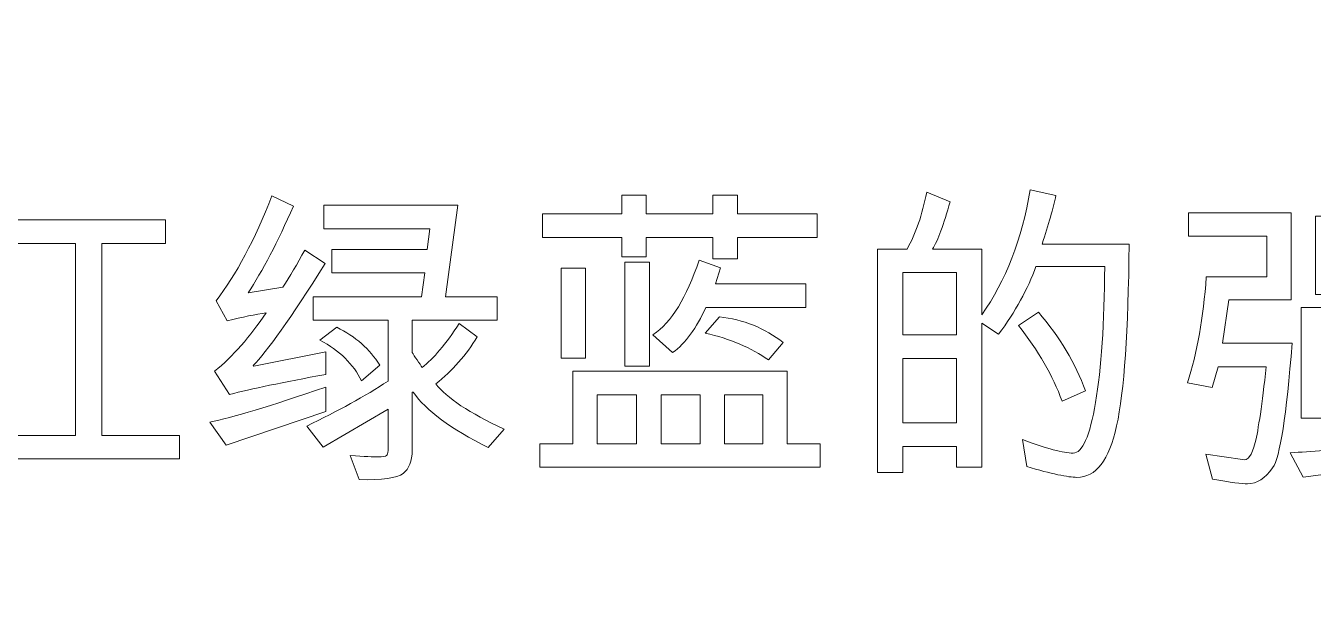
# Model space of a CAD drawing. Header units: millimetres. Extents: x 323 to 983, y 59 to 560.
# Drawn here: x 509.9 to 534.86, y 99.58 to 110.88 of the extents above; entities that cross this region are included whole.
import ezdxf

# ---------------------------------------------------------------- set-up
doc = ezdxf.new("R2010")
doc.units = ezdxf.units.MM
doc.header["$MEASUREMENT"] = 0
doc.layers.add('layer 1', color=7, linetype='Continuous')

msp = doc.modelspace()

# ---------------------------------------------------------------- linework, layer by layer
at = {"layer": 'layer 1', "color": 142, "lineweight": 9}
msp.add_open_spline([(332.7743, 558.5647), (332.7743, 558.5647), (612.7743, 558.5647), (612.7743, 558.5647), (612.7743, 558.5647), (615.4248, 558.5664), (617.9674, 557.5151), (619.8428, 555.6421), (619.8428, 555.6421), (621.7182, 553.7691), (622.7727, 551.2152), (622.7743, 548.5647), (622.7743, 548.5647), (622.7743, 548.5647), (622.7743, 68.5647), (622.7743, 68.5647), (622.7743, 68.5647), (622.776, 65.9143), (621.7247, 63.3717), (619.8517, 61.4963), (619.8517, 61.4963), (617.9787, 59.6209), (615.4248, 58.5664), (612.7743, 58.5647), (612.7743, 58.5647), (612.7743, 58.5647), (332.7743, 58.5647), (332.7743, 58.5647), (332.7743, 58.5647), (330.1239, 58.5631), (327.5813, 59.6144), (325.7059, 61.4873), (325.7059, 61.4873), (323.8305, 63.3603), (322.776, 65.9143), (322.7743, 68.5647), (322.7743, 68.5647), (322.7743, 68.5647), (322.7743, 548.5647), (322.7743, 548.5647), (322.7743, 548.5647), (322.7727, 551.2152), (323.824, 553.7578), (325.6969, 555.6332), (325.6969, 555.6332), (327.5699, 557.5086), (330.1239, 558.5631), (332.7743, 558.5647)], degree=3, knots=[0, 0, 0, 0, 0.0833333, 0.0833333, 0.0833333, 0.0833333, 0.1666667, 0.1666667, 0.1666667, 0.1666667, 0.25, 0.25, 0.25, 0.25, 0.3333333, 0.3333333, 0.3333333, 0.3333333, 0.4166667, 0.4166667, 0.4166667, 0.4166667, 0.5, 0.5, 0.5, 0.5, 0.5833333, 0.5833333, 0.5833333, 0.5833333, 0.6666667, 0.6666667, 0.6666667, 0.6666667, 0.75, 0.75, 0.75, 0.75, 0.8333333, 0.8333333, 0.8333333, 0.8333333, 0.9166667, 0.9166667, 0.9166667, 0.9166667, 1, 1, 1, 1], dxfattribs=at)
at = {"layer": 'layer 1', "lineweight": 9}
for points, knots in [([(383.238, 160.7919), (383.238, 160.7919), (593.3409, 160.7919), (593.3409, 160.7919), (593.3409, 160.7919), (595.9914, 160.7935), (598.534, 159.7422), (600.4094, 157.8693), (600.4094, 157.8693), (602.2847, 155.9963), (603.3393, 153.4423), (603.3409, 150.7919), (603.3409, 150.7919), (603.3409, 150.7919), (603.3409, 78.6181), (603.3409, 78.6181), (603.3409, 78.6181), (603.3426, 75.9676), (602.2913, 73.425), (600.4183, 71.5496), (600.4183, 71.5496), (598.5453, 69.6743), (595.9914, 68.6198), (593.3409, 68.6181), (593.3409, 68.6181), (593.3409, 68.6181), (356.6204, 68.6181), (356.6204, 68.6181), (356.6204, 68.6181), (353.9699, 68.6164), (351.4273, 69.6677), (349.552, 71.5407), (349.552, 71.5407), (347.6766, 73.4137), (346.6221, 75.9676), (346.6204, 78.6181), (346.6204, 78.6181), (346.6204, 78.6181), (346.6204, 150.7919), (346.6204, 150.7919), (346.6204, 150.7919), (346.6188, 153.4423), (347.67, 155.9849), (349.543, 157.8603), (349.543, 157.8603), (351.416, 159.7357), (353.9699, 160.7902), (356.6204, 160.7919), (356.6204, 160.7919), (356.6204, 160.7919), (383.238, 160.7919), (383.238, 160.7919)], [0, 0, 0, 0, 0.0769231, 0.0769231, 0.0769231, 0.0769231, 0.1538462, 0.1538462, 0.1538462, 0.1538462, 0.2307692, 0.2307692, 0.2307692, 0.2307692, 0.3076923, 0.3076923, 0.3076923, 0.3076923, 0.3846154, 0.3846154, 0.3846154, 0.3846154, 0.4615385, 0.4615385, 0.4615385, 0.4615385, 0.5384615, 0.5384615, 0.5384615, 0.5384615, 0.6153846, 0.6153846, 0.6153846, 0.6153846, 0.6923077, 0.6923077, 0.6923077, 0.6923077, 0.7692308, 0.7692308, 0.7692308, 0.7692308, 0.8461538, 0.8461538, 0.8461538, 0.8461538, 0.9230769, 0.9230769, 0.9230769, 0.9230769, 1, 1, 1, 1]), ([(515.7206, 104.1181), (514.8883, 103.965), (514.2665, 103.8358), (513.8561, 103.7306), (513.8561, 103.7306), (513.8561, 103.7306), (513.5633, 104.1785), (513.5633, 104.1785), (513.5633, 104.1785), (513.9165, 104.4702), (514.2508, 104.8473), (514.5633, 105.3108), (514.5633, 105.3108), (514.3561, 105.2827), (514.104, 105.2306), (513.8071, 105.1556), (513.8071, 105.1556), (513.8071, 105.1556), (513.5936, 105.5431), (513.5936, 105.5431), (513.5936, 105.5431), (513.9821, 106.0514), (514.3436, 106.7306), (514.6769, 107.5785), (514.6769, 107.5785), (514.6769, 107.5785), (515.0946, 107.3806), (515.0946, 107.3806), (515.0946, 107.3806), (514.7852, 106.6806), (514.4915, 106.1202), (514.2133, 105.6983), (514.2133, 105.6983), (514.2133, 105.6983), (514.8873, 105.8118), (514.8873, 105.8118), (514.8873, 105.8118), (515.0217, 106.015), (515.1644, 106.2545), (515.3144, 106.5285), (515.3144, 106.5285), (515.3144, 106.5285), (515.7081, 106.266), (515.7081, 106.266), (515.7081, 106.266), (515.0394, 105.2066), (514.5738, 104.5483), (514.3133, 104.292), (514.3133, 104.292), (514.3133, 104.292), (514.3258, 104.2795), (514.3258, 104.2795), (514.3258, 104.2795), (514.3258, 104.2795), (515.7206, 104.5545), (515.7206, 104.5545), (515.7206, 104.5545), (515.7206, 104.5545), (515.7206, 104.1181), (515.7206, 104.1181)], [0, 0, 0, 0, 0.0666667, 0.0666667, 0.0666667, 0.0666667, 0.1333333, 0.1333333, 0.1333333, 0.1333333, 0.2, 0.2, 0.2, 0.2, 0.2666667, 0.2666667, 0.2666667, 0.2666667, 0.3333333, 0.3333333, 0.3333333, 0.3333333, 0.4, 0.4, 0.4, 0.4, 0.4666667, 0.4666667, 0.4666667, 0.4666667, 0.5333333, 0.5333333, 0.5333333, 0.5333333, 0.6, 0.6, 0.6, 0.6, 0.6666667, 0.6666667, 0.6666667, 0.6666667, 0.7333333, 0.7333333, 0.7333333, 0.7333333, 0.8, 0.8, 0.8, 0.8, 0.8666667, 0.8666667, 0.8666667, 0.8666667, 0.9333333, 0.9333333, 0.9333333, 0.9333333, 1, 1, 1, 1]), ([(525.2446, 106.7733), (525.2446, 106.7733), (523.7008, 106.7733), (523.7008, 106.7733), (523.7008, 106.7733), (523.7008, 106.7733), (523.7008, 106.3608), (523.7008, 106.3608), (523.7008, 106.3608), (523.7008, 106.3608), (523.2248, 106.3608), (523.2248, 106.3608), (523.2248, 106.3608), (523.2248, 106.3608), (523.2248, 106.7733), (523.2248, 106.7733), (523.2248, 106.7733), (523.2248, 106.7733), (521.9311, 106.7733), (521.9311, 106.7733), (521.9311, 106.7733), (521.9311, 106.7733), (521.9311, 106.3973), (521.9311, 106.3973), (521.9311, 106.3973), (521.9311, 106.3973), (521.4581, 106.3973), (521.4581, 106.3973), (521.4581, 106.3973), (521.4581, 106.3973), (521.4581, 106.7733), (521.4581, 106.7733), (521.4581, 106.7733), (521.4581, 106.7733), (519.9196, 106.7733), (519.9196, 106.7733), (519.9196, 106.7733), (519.9196, 106.7733), (519.9196, 107.2306), (519.9196, 107.2306), (519.9196, 107.2306), (519.9196, 107.2306), (521.4581, 107.2306), (521.4581, 107.2306), (521.4581, 107.2306), (521.4581, 107.2306), (521.4581, 107.591), (521.4581, 107.591), (521.4581, 107.591), (521.4581, 107.591), (521.9311, 107.591), (521.9311, 107.591), (521.9311, 107.591), (521.9311, 107.591), (521.9311, 107.2306), (521.9311, 107.2306), (521.9311, 107.2306), (521.9311, 107.2306), (523.2248, 107.2306), (523.2248, 107.2306), (523.2248, 107.2306), (523.2248, 107.2306), (523.2248, 107.591), (523.2248, 107.591), (523.2248, 107.591), (523.2248, 107.591), (523.7008, 107.591), (523.7008, 107.591), (523.7008, 107.591), (523.7008, 107.591), (523.7008, 107.2306), (523.7008, 107.2306), (523.7008, 107.2306), (523.7008, 107.2306), (525.2446, 107.2306), (525.2446, 107.2306), (525.2446, 107.2306), (525.2446, 107.2306), (525.2446, 106.7733), (525.2446, 106.7733)], [0, 0, 0, 0, 0.05, 0.05, 0.05, 0.05, 0.1, 0.1, 0.1, 0.1, 0.15, 0.15, 0.15, 0.15, 0.2, 0.2, 0.2, 0.2, 0.25, 0.25, 0.25, 0.25, 0.3, 0.3, 0.3, 0.3, 0.35, 0.35, 0.35, 0.35, 0.4, 0.4, 0.4, 0.4, 0.45, 0.45, 0.45, 0.45, 0.5, 0.5, 0.5, 0.5, 0.55, 0.55, 0.55, 0.55, 0.6, 0.6, 0.6, 0.6, 0.65, 0.65, 0.65, 0.65, 0.7, 0.7, 0.7, 0.7, 0.75, 0.75, 0.75, 0.75, 0.8, 0.8, 0.8, 0.8, 0.85, 0.85, 0.85, 0.85, 0.9, 0.9, 0.9, 0.9, 0.95, 0.95, 0.95, 0.95, 1, 1, 1, 1]), ([(531.2936, 106.642), (531.2769, 104.9566), (531.1967, 103.7827), (531.0508, 103.1181), (531.0508, 103.1181), (530.905, 102.4546), (530.6488, 102.1223), (530.28, 102.1223), (530.28, 102.1223), (530.1133, 102.1223), (529.7894, 102.191), (529.3071, 102.3296), (529.3071, 102.3296), (529.3071, 102.3296), (529.2248, 102.8545), (529.2248, 102.8545), (529.2248, 102.8545), (529.6946, 102.6795), (530.0217, 102.592), (530.2071, 102.592), (530.2071, 102.592), (530.3863, 102.592), (530.5311, 102.9202), (530.6425, 103.5764), (530.6425, 103.5764), (530.7529, 104.2327), (530.8123, 105.1108), (530.8206, 106.2118), (530.8206, 106.2118), (530.8206, 106.2118), (529.4873, 106.2118), (529.4873, 106.2118), (529.4873, 106.2118), (529.3279, 105.7723), (529.0873, 105.3348), (528.7633, 104.8993), (528.7633, 104.8993), (528.7633, 104.8993), (528.4373, 105.1098), (528.4373, 105.1098), (528.4373, 105.1098), (528.4373, 105.1098), (528.4373, 102.3171), (528.4373, 102.3171), (528.4373, 102.3171), (528.4373, 102.3171), (527.9456, 102.3171), (527.9456, 102.3171), (527.9456, 102.3171), (527.9456, 102.3171), (527.9456, 102.7233), (527.9456, 102.7233), (527.9456, 102.7233), (527.9456, 102.7233), (526.9081, 102.7233), (526.9081, 102.7233), (526.9081, 102.7233), (526.9081, 102.7233), (526.9081, 102.2171), (526.9081, 102.2171), (526.9081, 102.2171), (526.9081, 102.2171), (526.4133, 102.2171), (526.4133, 102.2171), (526.4133, 102.2171), (526.4133, 102.2171), (526.4133, 106.5473), (526.4133, 106.5473), (526.4133, 106.5473), (526.4133, 106.5473), (526.9873, 106.5473), (526.9873, 106.5473), (526.9873, 106.5473), (527.1561, 106.8462), (527.2831, 107.2139), (527.3686, 107.6483), (527.3686, 107.6483), (527.3686, 107.6483), (527.8206, 107.466), (527.8206, 107.466), (527.8206, 107.466), (527.7008, 107.0223), (527.5873, 106.716), (527.4821, 106.5473), (527.4821, 106.5473), (527.4821, 106.5473), (528.4373, 106.5473), (528.4373, 106.5473), (528.4373, 106.5473), (528.4373, 106.5473), (528.4373, 105.2743), (528.4373, 105.2743), (528.4373, 105.2743), (528.9008, 105.9295), (529.2144, 106.7368), (529.3769, 107.6973), (529.3769, 107.6973), (529.3769, 107.6973), (529.8748, 107.5848), (529.8748, 107.5848), (529.8748, 107.5848), (529.8196, 107.3389), (529.73, 107.0243), (529.6061, 106.642), (529.6061, 106.642), (529.6061, 106.642), (531.2936, 106.642), (531.2936, 106.642)], [0, 0, 0, 0, 0.037037, 0.037037, 0.037037, 0.037037, 0.0740741, 0.0740741, 0.0740741, 0.0740741, 0.1111111, 0.1111111, 0.1111111, 0.1111111, 0.1481481, 0.1481481, 0.1481481, 0.1481481, 0.1851852, 0.1851852, 0.1851852, 0.1851852, 0.2222222, 0.2222222, 0.2222222, 0.2222222, 0.2592593, 0.2592593, 0.2592593, 0.2592593, 0.2962963, 0.2962963, 0.2962963, 0.2962963, 0.3333333, 0.3333333, 0.3333333, 0.3333333, 0.3703704, 0.3703704, 0.3703704, 0.3703704, 0.4074074, 0.4074074, 0.4074074, 0.4074074, 0.4444444, 0.4444444, 0.4444444, 0.4444444, 0.4814815, 0.4814815, 0.4814815, 0.4814815, 0.5185185, 0.5185185, 0.5185185, 0.5185185, 0.5555556, 0.5555556, 0.5555556, 0.5555556, 0.5925926, 0.5925926, 0.5925926, 0.5925926, 0.6296296, 0.6296296, 0.6296296, 0.6296296, 0.6666667, 0.6666667, 0.6666667, 0.6666667, 0.7037037, 0.7037037, 0.7037037, 0.7037037, 0.7407407, 0.7407407, 0.7407407, 0.7407407, 0.7777778, 0.7777778, 0.7777778, 0.7777778, 0.8148148, 0.8148148, 0.8148148, 0.8148148, 0.8518519, 0.8518519, 0.8518519, 0.8518519, 0.8888889, 0.8888889, 0.8888889, 0.8888889, 0.9259259, 0.9259259, 0.9259259, 0.9259259, 0.962963, 0.962963, 0.962963, 0.962963, 1, 1, 1, 1]), ([(519.1748, 103.0556), (519.1748, 103.0556), (518.8696, 102.6993), (518.8696, 102.6993), (518.8696, 102.6993), (518.1456, 103.0608), (517.6602, 103.4191), (517.4144, 103.7733), (517.4144, 103.7733), (517.4144, 103.7733), (517.3956, 103.7733), (517.3956, 103.7733), (517.3956, 103.7733), (517.3956, 103.7733), (517.3956, 102.6473), (517.3956, 102.6473), (517.3956, 102.6473), (517.3956, 102.4379), (517.3363, 102.2868), (517.2175, 102.1973), (517.2175, 102.1973), (517.0988, 102.1066), (516.8144, 102.0671), (516.3644, 102.0796), (516.3644, 102.0796), (516.3644, 102.0796), (516.1936, 102.5431), (516.1936, 102.5431), (516.1936, 102.5431), (516.4706, 102.5264), (516.6477, 102.5191), (516.7279, 102.5191), (516.7279, 102.5191), (516.8227, 102.5191), (516.88, 102.5264), (516.8988, 102.5431), (516.8988, 102.5431), (516.9165, 102.5598), (516.9258, 102.592), (516.9258, 102.641), (516.9258, 102.641), (516.9258, 102.641), (516.9258, 103.4431), (516.9258, 103.4431), (516.9258, 103.4431), (516.9258, 103.4431), (515.6686, 102.7045), (515.6686, 102.7045), (515.6686, 102.7045), (515.6686, 102.7045), (515.3508, 103.117), (515.3508, 103.117), (515.3508, 103.117), (515.9571, 103.4077), (516.4821, 103.6983), (516.9258, 103.9868), (516.9258, 103.9868), (516.9258, 103.9868), (516.9258, 105.1681), (516.9258, 105.1681), (516.9258, 105.1681), (516.9258, 105.1681), (515.4758, 105.1681), (515.4758, 105.1681), (515.4758, 105.1681), (515.4758, 105.1681), (515.4758, 105.6223), (515.4758, 105.6223), (515.4758, 105.6223), (515.4758, 105.6223), (517.5758, 105.6223), (517.5758, 105.6223), (517.5758, 105.6223), (517.5758, 105.6223), (517.6373, 106.0858), (517.6373, 106.0858), (517.6373, 106.0858), (517.6373, 106.0858), (515.8394, 106.0858), (515.8394, 106.0858), (515.8394, 106.0858), (515.8394, 106.0858), (515.8394, 106.541), (515.8394, 106.541), (515.8394, 106.541), (515.8394, 106.541), (517.6831, 106.541), (517.6831, 106.541), (517.6831, 106.541), (517.6831, 106.541), (517.7373, 106.941), (517.7373, 106.941), (517.7373, 106.941), (517.7373, 106.941), (515.6811, 106.941), (515.6811, 106.941), (515.6811, 106.941), (515.6811, 106.941), (515.6811, 107.3983), (515.6811, 107.3983), (515.6811, 107.3983), (515.6811, 107.3983), (518.2811, 107.3983), (518.2811, 107.3983), (518.2811, 107.3983), (518.2811, 107.3983), (518.0394, 105.6223), (518.0394, 105.6223), (518.0394, 105.6223), (518.0394, 105.6223), (519.0436, 105.6223), (519.0436, 105.6223), (519.0436, 105.6223), (519.0436, 105.6223), (519.0436, 105.1681), (519.0436, 105.1681), (519.0436, 105.1681), (519.0436, 105.1681), (517.3956, 105.1681), (517.3956, 105.1681), (517.3956, 105.1681), (517.3956, 105.1681), (517.3956, 104.542), (517.3956, 104.542), (517.3956, 104.542), (517.4144, 104.5077), (517.4456, 104.4598), (517.4894, 104.3983), (517.4894, 104.3983), (517.5331, 104.3379), (517.5654, 104.2879), (517.5883, 104.2493), (517.5883, 104.2493), (517.8081, 104.4243), (518.0477, 104.7087), (518.3081, 105.1035), (518.3081, 105.1035), (518.3081, 105.1035), (518.6561, 104.8473), (518.6561, 104.8473), (518.6561, 104.8473), (518.4425, 104.4931), (518.1738, 104.1889), (517.8508, 103.9348), (517.8508, 103.9348), (518.0623, 103.6639), (518.504, 103.3712), (519.1748, 103.0556)], [0, 0, 0, 0, 0.027027, 0.027027, 0.027027, 0.027027, 0.0540541, 0.0540541, 0.0540541, 0.0540541, 0.0810811, 0.0810811, 0.0810811, 0.0810811, 0.1081081, 0.1081081, 0.1081081, 0.1081081, 0.1351351, 0.1351351, 0.1351351, 0.1351351, 0.1621622, 0.1621622, 0.1621622, 0.1621622, 0.1891892, 0.1891892, 0.1891892, 0.1891892, 0.2162162, 0.2162162, 0.2162162, 0.2162162, 0.2432432, 0.2432432, 0.2432432, 0.2432432, 0.2702703, 0.2702703, 0.2702703, 0.2702703, 0.2972973, 0.2972973, 0.2972973, 0.2972973, 0.3243243, 0.3243243, 0.3243243, 0.3243243, 0.3513514, 0.3513514, 0.3513514, 0.3513514, 0.3783784, 0.3783784, 0.3783784, 0.3783784, 0.4054054, 0.4054054, 0.4054054, 0.4054054, 0.4324324, 0.4324324, 0.4324324, 0.4324324, 0.4594595, 0.4594595, 0.4594595, 0.4594595, 0.4864865, 0.4864865, 0.4864865, 0.4864865, 0.5135135, 0.5135135, 0.5135135, 0.5135135, 0.5405405, 0.5405405, 0.5405405, 0.5405405, 0.5675676, 0.5675676, 0.5675676, 0.5675676, 0.5945946, 0.5945946, 0.5945946, 0.5945946, 0.6216216, 0.6216216, 0.6216216, 0.6216216, 0.6486486, 0.6486486, 0.6486486, 0.6486486, 0.6756757, 0.6756757, 0.6756757, 0.6756757, 0.7027027, 0.7027027, 0.7027027, 0.7027027, 0.7297297, 0.7297297, 0.7297297, 0.7297297, 0.7567568, 0.7567568, 0.7567568, 0.7567568, 0.7837838, 0.7837838, 0.7837838, 0.7837838, 0.8108108, 0.8108108, 0.8108108, 0.8108108, 0.8378378, 0.8378378, 0.8378378, 0.8378378, 0.8648649, 0.8648649, 0.8648649, 0.8648649, 0.8918919, 0.8918919, 0.8918919, 0.8918919, 0.9189189, 0.9189189, 0.9189189, 0.9189189, 0.9459459, 0.9459459, 0.9459459, 0.9459459, 0.972973, 0.972973, 0.972973, 0.972973, 1, 1, 1, 1]), ([(512.8821, 102.4795), (512.8821, 102.4795), (509.4123, 102.4795), (509.4123, 102.4795), (509.4123, 102.4795), (509.4123, 102.4795), (509.4123, 102.9368), (509.4123, 102.9368), (509.4123, 102.9368), (509.4123, 102.9368), (510.8686, 102.9368), (510.8686, 102.9368), (510.8686, 102.9368), (510.8686, 102.9368), (510.8686, 106.6535), (510.8686, 106.6535), (510.8686, 106.6535), (510.8686, 106.6535), (509.6383, 106.6535), (509.6383, 106.6535), (509.6383, 106.6535), (509.6383, 106.6535), (509.6383, 107.1118), (509.6383, 107.1118), (509.6383, 107.1118), (509.6383, 107.1118), (512.6133, 107.1118), (512.6133, 107.1118), (512.6133, 107.1118), (512.6133, 107.1118), (512.6133, 106.6535), (512.6133, 106.6535), (512.6133, 106.6535), (512.6133, 106.6535), (511.3811, 106.6535), (511.3811, 106.6535), (511.3811, 106.6535), (511.3811, 106.6535), (511.3811, 102.9368), (511.3811, 102.9368), (511.3811, 102.9368), (511.3811, 102.9368), (512.8821, 102.9368), (512.8821, 102.9368), (512.8821, 102.9368), (512.8821, 102.9368), (512.8821, 102.4795), (512.8821, 102.4795)], [0, 0, 0, 0, 0.0833333, 0.0833333, 0.0833333, 0.0833333, 0.1666667, 0.1666667, 0.1666667, 0.1666667, 0.25, 0.25, 0.25, 0.25, 0.3333333, 0.3333333, 0.3333333, 0.3333333, 0.4166667, 0.4166667, 0.4166667, 0.4166667, 0.5, 0.5, 0.5, 0.5, 0.5833333, 0.5833333, 0.5833333, 0.5833333, 0.6666667, 0.6666667, 0.6666667, 0.6666667, 0.75, 0.75, 0.75, 0.75, 0.8333333, 0.8333333, 0.8333333, 0.8333333, 0.9166667, 0.9166667, 0.9166667, 0.9166667, 1, 1, 1, 1]), ([(534.4519, 104.7223), (534.3446, 103.3181), (534.2186, 102.5129), (534.0748, 102.3066), (534.0748, 102.3066), (533.9321, 102.1004), (533.7696, 101.9973), (533.5883, 101.9973), (533.5883, 101.9973), (533.4831, 101.9973), (533.2561, 102.0264), (532.9081, 102.0858), (532.9081, 102.0858), (532.9081, 102.0858), (532.7831, 102.5733), (532.7831, 102.5733), (532.7831, 102.5733), (532.7831, 102.5733), (533.4936, 102.467), (533.4936, 102.467), (533.4936, 102.467), (533.5936, 102.4368), (533.6748, 102.5462), (533.7363, 102.7952), (533.7363, 102.7952), (533.7988, 103.0441), (533.8706, 103.5348), (533.9519, 104.267), (533.9519, 104.267), (533.9519, 104.267), (533.0206, 104.267), (533.0206, 104.267), (533.0206, 104.267), (533.0206, 104.267), (532.9019, 103.8618), (532.9019, 103.8618), (532.9019, 103.8618), (532.9019, 103.8618), (532.4258, 103.9535), (532.4258, 103.9535), (532.4258, 103.9535), (532.6092, 104.5348), (532.73, 105.2202), (532.7894, 106.0098), (532.7894, 106.0098), (532.7894, 106.0098), (533.9644, 106.0098), (533.9644, 106.0098), (533.9644, 106.0098), (533.9644, 106.0098), (533.9644, 106.7973), (533.9644, 106.7973), (533.9644, 106.7973), (533.9644, 106.7973), (532.4446, 106.7973), (532.4446, 106.7973), (532.4446, 106.7973), (532.4446, 106.7973), (532.4446, 107.2493), (532.4446, 107.2493), (532.4446, 107.2493), (532.4446, 107.2493), (534.4373, 107.2493), (534.4373, 107.2493), (534.4373, 107.2493), (534.4373, 107.2493), (534.4373, 105.5618), (534.4373, 105.5618), (534.4373, 105.5618), (534.4373, 105.5618), (533.2258, 105.5618), (533.2258, 105.5618), (533.2258, 105.5618), (533.2258, 105.5618), (533.1061, 104.7223), (533.1061, 104.7223), (533.1061, 104.7223), (533.1061, 104.7223), (534.4519, 104.7223), (534.4519, 104.7223)], [0, 0, 0, 0, 0.05, 0.05, 0.05, 0.05, 0.1, 0.1, 0.1, 0.1, 0.15, 0.15, 0.15, 0.15, 0.2, 0.2, 0.2, 0.2, 0.25, 0.25, 0.25, 0.25, 0.3, 0.3, 0.3, 0.3, 0.35, 0.35, 0.35, 0.35, 0.4, 0.4, 0.4, 0.4, 0.45, 0.45, 0.45, 0.45, 0.5, 0.5, 0.5, 0.5, 0.55, 0.55, 0.55, 0.55, 0.6, 0.6, 0.6, 0.6, 0.65, 0.65, 0.65, 0.65, 0.7, 0.7, 0.7, 0.7, 0.75, 0.75, 0.75, 0.75, 0.8, 0.8, 0.8, 0.8, 0.85, 0.85, 0.85, 0.85, 0.9, 0.9, 0.9, 0.9, 0.95, 0.95, 0.95, 0.95, 1, 1, 1, 1]), ([(537.9071, 102.2598), (537.9071, 102.2598), (537.5133, 102.0035), (537.5133, 102.0035), (537.5133, 102.0035), (537.3498, 102.2577), (537.2508, 102.4098), (537.2144, 102.4608), (537.2144, 102.4608), (537.2144, 102.4608), (534.6686, 102.1285), (534.6686, 102.1285), (534.6686, 102.1285), (534.6686, 102.1285), (534.4123, 102.5983), (534.4123, 102.5983), (534.4123, 102.5983), (534.8238, 102.6202), (535.2946, 102.6618), (535.8258, 102.7233), (535.8258, 102.7233), (535.8258, 102.7233), (535.8258, 103.666), (535.8258, 103.666), (535.8258, 103.666), (535.8258, 103.666), (535.1019, 103.666), (535.1019, 103.666), (535.1019, 103.666), (535.1019, 103.666), (535.1019, 103.2723), (535.1019, 103.2723), (535.1019, 103.2723), (535.1019, 103.2723), (534.6258, 103.2723), (534.6258, 103.2723), (534.6258, 103.2723), (534.6258, 103.2723), (534.6258, 105.4118), (534.6258, 105.4118), (534.6258, 105.4118), (534.6258, 105.4118), (535.8258, 105.4118), (535.8258, 105.4118), (535.8258, 105.4118), (535.8258, 105.4118), (535.8258, 105.6681), (535.8258, 105.6681), (535.8258, 105.6681), (535.8258, 105.6681), (534.9071, 105.6681), (534.9071, 105.6681), (534.9071, 105.6681), (534.9071, 105.6681), (534.9071, 107.1848), (534.9071, 107.1848), (534.9071, 107.1848), (534.9071, 107.1848), (537.2998, 107.1848), (537.2998, 107.1848), (537.2998, 107.1848), (537.2998, 107.1848), (537.2998, 105.6681), (537.2998, 105.6681), (537.2998, 105.6681), (537.2998, 105.6681), (536.3019, 105.6681), (536.3019, 105.6681), (536.3019, 105.6681), (536.3019, 105.6681), (536.3019, 105.4118), (536.3019, 105.4118), (536.3019, 105.4118), (536.3019, 105.4118), (537.5311, 105.4118), (537.5311, 105.4118), (537.5311, 105.4118), (537.5311, 105.4118), (537.5311, 103.3545), (537.5311, 103.3545), (537.5311, 103.3545), (537.5311, 103.3545), (537.0581, 103.3545), (537.0581, 103.3545), (537.0581, 103.3545), (537.0581, 103.3545), (537.0581, 103.666), (537.0581, 103.666), (537.0581, 103.666), (537.0581, 103.666), (536.3019, 103.666), (536.3019, 103.666), (536.3019, 103.666), (536.3019, 103.666), (536.3019, 102.766), (536.3019, 102.766), (536.3019, 102.766), (536.3019, 102.766), (536.8571, 102.8608), (536.8571, 102.8608), (536.8571, 102.8608), (536.8123, 102.8889), (536.7467, 102.941), (536.6602, 103.0181), (536.6602, 103.0181), (536.5738, 103.0941), (536.5102, 103.1452), (536.4696, 103.1723), (536.4696, 103.1723), (536.4696, 103.1723), (536.8811, 103.3858), (536.8811, 103.3858), (536.8811, 103.3858), (537.3654, 103.0462), (537.7071, 102.6702), (537.9071, 102.2598)], [0, 0, 0, 0, 0.0344828, 0.0344828, 0.0344828, 0.0344828, 0.0689655, 0.0689655, 0.0689655, 0.0689655, 0.1034483, 0.1034483, 0.1034483, 0.1034483, 0.137931, 0.137931, 0.137931, 0.137931, 0.1724138, 0.1724138, 0.1724138, 0.1724138, 0.2068966, 0.2068966, 0.2068966, 0.2068966, 0.2413793, 0.2413793, 0.2413793, 0.2413793, 0.2758621, 0.2758621, 0.2758621, 0.2758621, 0.3103448, 0.3103448, 0.3103448, 0.3103448, 0.3448276, 0.3448276, 0.3448276, 0.3448276, 0.3793103, 0.3793103, 0.3793103, 0.3793103, 0.4137931, 0.4137931, 0.4137931, 0.4137931, 0.4482759, 0.4482759, 0.4482759, 0.4482759, 0.4827586, 0.4827586, 0.4827586, 0.4827586, 0.5172414, 0.5172414, 0.5172414, 0.5172414, 0.5517241, 0.5517241, 0.5517241, 0.5517241, 0.5862069, 0.5862069, 0.5862069, 0.5862069, 0.6206897, 0.6206897, 0.6206897, 0.6206897, 0.6551724, 0.6551724, 0.6551724, 0.6551724, 0.6896552, 0.6896552, 0.6896552, 0.6896552, 0.7241379, 0.7241379, 0.7241379, 0.7241379, 0.7586207, 0.7586207, 0.7586207, 0.7586207, 0.7931034, 0.7931034, 0.7931034, 0.7931034, 0.8275862, 0.8275862, 0.8275862, 0.8275862, 0.862069, 0.862069, 0.862069, 0.862069, 0.8965517, 0.8965517, 0.8965517, 0.8965517, 0.9310345, 0.9310345, 0.9310345, 0.9310345, 0.9655172, 0.9655172, 0.9655172, 0.9655172, 1, 1, 1, 1]), ([(525.0248, 105.4181), (525.0248, 105.4181), (523.0873, 105.4181), (523.0873, 105.4181), (523.0873, 105.4181), (522.9081, 105.015), (522.6936, 104.7233), (522.4436, 104.542), (522.4436, 104.542), (522.4436, 104.542), (522.0623, 104.8868), (522.0623, 104.8868), (522.0623, 104.8868), (522.4196, 105.1295), (522.7186, 105.6098), (522.9561, 106.3306), (522.9561, 106.3306), (522.9561, 106.3306), (523.3686, 106.1868), (523.3686, 106.1868), (523.3686, 106.1868), (523.3686, 106.1868), (523.2769, 105.8723), (523.2769, 105.8723), (523.2769, 105.8723), (523.2769, 105.8723), (525.0248, 105.8723), (525.0248, 105.8723), (525.0248, 105.8723), (525.0248, 105.8723), (525.0248, 105.4181), (525.0248, 105.4181)], [0, 0, 0, 0, 0.125, 0.125, 0.125, 0.125, 0.25, 0.25, 0.25, 0.25, 0.375, 0.375, 0.375, 0.375, 0.5, 0.5, 0.5, 0.5, 0.625, 0.625, 0.625, 0.625, 0.75, 0.75, 0.75, 0.75, 0.875, 0.875, 0.875, 0.875, 1, 1, 1, 1]), ([(520.7561, 104.4358), (520.7561, 104.4358), (520.2831, 104.4358), (520.2831, 104.4358), (520.2831, 104.4358), (520.2831, 104.4358), (520.2831, 106.1743), (520.2831, 106.1743), (520.2831, 106.1743), (520.2831, 106.1743), (520.7561, 106.1743), (520.7561, 106.1743), (520.7561, 106.1743), (520.7561, 106.1743), (520.7561, 104.4358), (520.7561, 104.4358)], [0, 0, 0, 0, 0.25, 0.25, 0.25, 0.25, 0.5, 0.5, 0.5, 0.5, 0.75, 0.75, 0.75, 0.75, 1, 1, 1, 1]), ([(521.9946, 104.2795), (521.9946, 104.2795), (521.5186, 104.2795), (521.5186, 104.2795), (521.5186, 104.2795), (521.5186, 104.2795), (521.5186, 106.291), (521.5186, 106.291), (521.5186, 106.291), (521.5186, 106.291), (521.9946, 106.291), (521.9946, 106.291), (521.9946, 106.291), (521.9946, 106.291), (521.9946, 104.2795), (521.9946, 104.2795)], [0, 0, 0, 0, 0.25, 0.25, 0.25, 0.25, 0.5, 0.5, 0.5, 0.5, 0.75, 0.75, 0.75, 0.75, 1, 1, 1, 1]), ([(527.9456, 104.8868), (527.9456, 104.8868), (527.9456, 106.092), (527.9456, 106.092), (527.9456, 106.092), (527.9456, 106.092), (526.9081, 106.092), (526.9081, 106.092), (526.9081, 106.092), (526.9081, 106.092), (526.9081, 104.8868), (526.9081, 104.8868), (526.9081, 104.8868), (526.9081, 104.8868), (527.9456, 104.8868), (527.9456, 104.8868)], [0, 0, 0, 0, 0.25, 0.25, 0.25, 0.25, 0.5, 0.5, 0.5, 0.5, 0.75, 0.75, 0.75, 0.75, 1, 1, 1, 1]), ([(524.5894, 104.7348), (524.5894, 104.7348), (524.3019, 104.3983), (524.3019, 104.3983), (524.3019, 104.3983), (523.9665, 104.6368), (523.5571, 104.8098), (523.0748, 104.917), (523.0748, 104.917), (523.0748, 104.917), (523.3498, 105.2348), (523.3498, 105.2348), (523.3498, 105.2348), (523.8154, 105.1837), (524.229, 105.017), (524.5894, 104.7348)], [0, 0, 0, 0, 0.25, 0.25, 0.25, 0.25, 0.5, 0.5, 0.5, 0.5, 0.75, 0.75, 0.75, 0.75, 1, 1, 1, 1]), ([(530.4456, 103.7973), (530.4456, 103.7973), (529.9936, 103.5993), (529.9936, 103.5993), (529.9936, 103.5993), (529.8123, 104.0931), (529.53, 104.5827), (529.1456, 105.067), (529.1456, 105.067), (529.1456, 105.067), (529.5331, 105.3233), (529.5331, 105.3233), (529.5331, 105.3233), (529.9519, 104.841), (530.2561, 104.3327), (530.4456, 103.7973)], [0, 0, 0, 0, 0.25, 0.25, 0.25, 0.25, 0.5, 0.5, 0.5, 0.5, 0.75, 0.75, 0.75, 0.75, 1, 1, 1, 1]), ([(516.7644, 104.2983), (516.7644, 104.2983), (516.4133, 103.9931), (516.4133, 103.9931), (516.4133, 103.9931), (516.255, 104.3181), (515.9863, 104.5806), (515.6071, 104.7806), (515.6071, 104.7806), (515.6071, 104.7806), (515.9311, 105.0306), (515.9311, 105.0306), (515.9311, 105.0306), (516.2956, 104.8535), (516.5727, 104.6098), (516.7644, 104.2983)], [0, 0, 0, 0, 0.25, 0.25, 0.25, 0.25, 0.5, 0.5, 0.5, 0.5, 0.75, 0.75, 0.75, 0.75, 1, 1, 1, 1]), ([(527.9456, 103.1806), (527.9456, 103.1806), (527.9456, 104.4295), (527.9456, 104.4295), (527.9456, 104.4295), (527.9456, 104.4295), (526.9081, 104.4295), (526.9081, 104.4295), (526.9081, 104.4295), (526.9081, 104.4295), (526.9081, 103.1806), (526.9081, 103.1806), (526.9081, 103.1806), (526.9081, 103.1806), (527.9456, 103.1806), (527.9456, 103.1806)], [0, 0, 0, 0, 0.25, 0.25, 0.25, 0.25, 0.5, 0.5, 0.5, 0.5, 0.75, 0.75, 0.75, 0.75, 1, 1, 1, 1]), ([(525.3061, 102.3171), (525.3061, 102.3171), (519.8706, 102.3171), (519.8706, 102.3171), (519.8706, 102.3171), (519.8706, 102.3171), (519.8706, 102.7723), (519.8706, 102.7723), (519.8706, 102.7723), (519.8706, 102.7723), (520.5061, 102.7723), (520.5061, 102.7723), (520.5061, 102.7723), (520.5061, 102.7723), (520.5061, 104.1785), (520.5061, 104.1785), (520.5061, 104.1785), (520.5061, 104.1785), (524.6623, 104.1785), (524.6623, 104.1785), (524.6623, 104.1785), (524.6623, 104.1785), (524.6623, 102.7723), (524.6623, 102.7723), (524.6623, 102.7723), (524.6623, 102.7723), (525.3061, 102.7723), (525.3061, 102.7723), (525.3061, 102.7723), (525.3061, 102.7723), (525.3061, 102.3171), (525.3061, 102.3171)], [0, 0, 0, 0, 0.125, 0.125, 0.125, 0.125, 0.25, 0.25, 0.25, 0.25, 0.375, 0.375, 0.375, 0.375, 0.5, 0.5, 0.5, 0.5, 0.625, 0.625, 0.625, 0.625, 0.75, 0.75, 0.75, 0.75, 0.875, 0.875, 0.875, 0.875, 1, 1, 1, 1]), ([(515.7206, 103.3973), (515.7206, 103.3973), (513.7883, 102.7473), (513.7883, 102.7473), (513.7883, 102.7473), (513.7883, 102.7473), (513.4686, 103.1931), (513.4686, 103.1931), (513.4686, 103.1931), (513.8977, 103.2764), (514.6488, 103.5035), (515.7206, 103.8733), (515.7206, 103.8733), (515.7206, 103.8733), (515.7206, 103.3973), (515.7206, 103.3973)], [0, 0, 0, 0, 0.25, 0.25, 0.25, 0.25, 0.5, 0.5, 0.5, 0.5, 0.75, 0.75, 0.75, 0.75, 1, 1, 1, 1]), ([(521.7446, 102.7723), (521.7446, 102.7723), (521.7446, 103.7243), (521.7446, 103.7243), (521.7446, 103.7243), (521.7446, 103.7243), (520.9821, 103.7243), (520.9821, 103.7243), (520.9821, 103.7243), (520.9821, 103.7243), (520.9821, 102.7723), (520.9821, 102.7723), (520.9821, 102.7723), (520.9821, 102.7723), (521.7446, 102.7723), (521.7446, 102.7723)], [0, 0, 0, 0, 0.25, 0.25, 0.25, 0.25, 0.5, 0.5, 0.5, 0.5, 0.75, 0.75, 0.75, 0.75, 1, 1, 1, 1]), ([(522.9748, 102.7723), (522.9748, 102.7723), (522.9748, 103.7243), (522.9748, 103.7243), (522.9748, 103.7243), (522.9748, 103.7243), (522.2206, 103.7243), (522.2206, 103.7243), (522.2206, 103.7243), (522.2206, 103.7243), (522.2206, 102.7723), (522.2206, 102.7723), (522.2206, 102.7723), (522.2206, 102.7723), (522.9748, 102.7723), (522.9748, 102.7723)], [0, 0, 0, 0, 0.25, 0.25, 0.25, 0.25, 0.5, 0.5, 0.5, 0.5, 0.75, 0.75, 0.75, 0.75, 1, 1, 1, 1]), ([(524.1894, 102.7723), (524.1894, 102.7723), (524.1894, 103.7243), (524.1894, 103.7243), (524.1894, 103.7243), (524.1894, 103.7243), (523.4508, 103.7243), (523.4508, 103.7243), (523.4508, 103.7243), (523.4508, 103.7243), (523.4508, 102.7723), (523.4508, 102.7723), (523.4508, 102.7723), (523.4508, 102.7723), (524.1894, 102.7723), (524.1894, 102.7723)], [0, 0, 0, 0, 0.25, 0.25, 0.25, 0.25, 0.5, 0.5, 0.5, 0.5, 0.75, 0.75, 0.75, 0.75, 1, 1, 1, 1])]:
    msp.add_open_spline(points, degree=3, knots=knots, dxfattribs=at)

doc.saveas('drawing.dxf')
